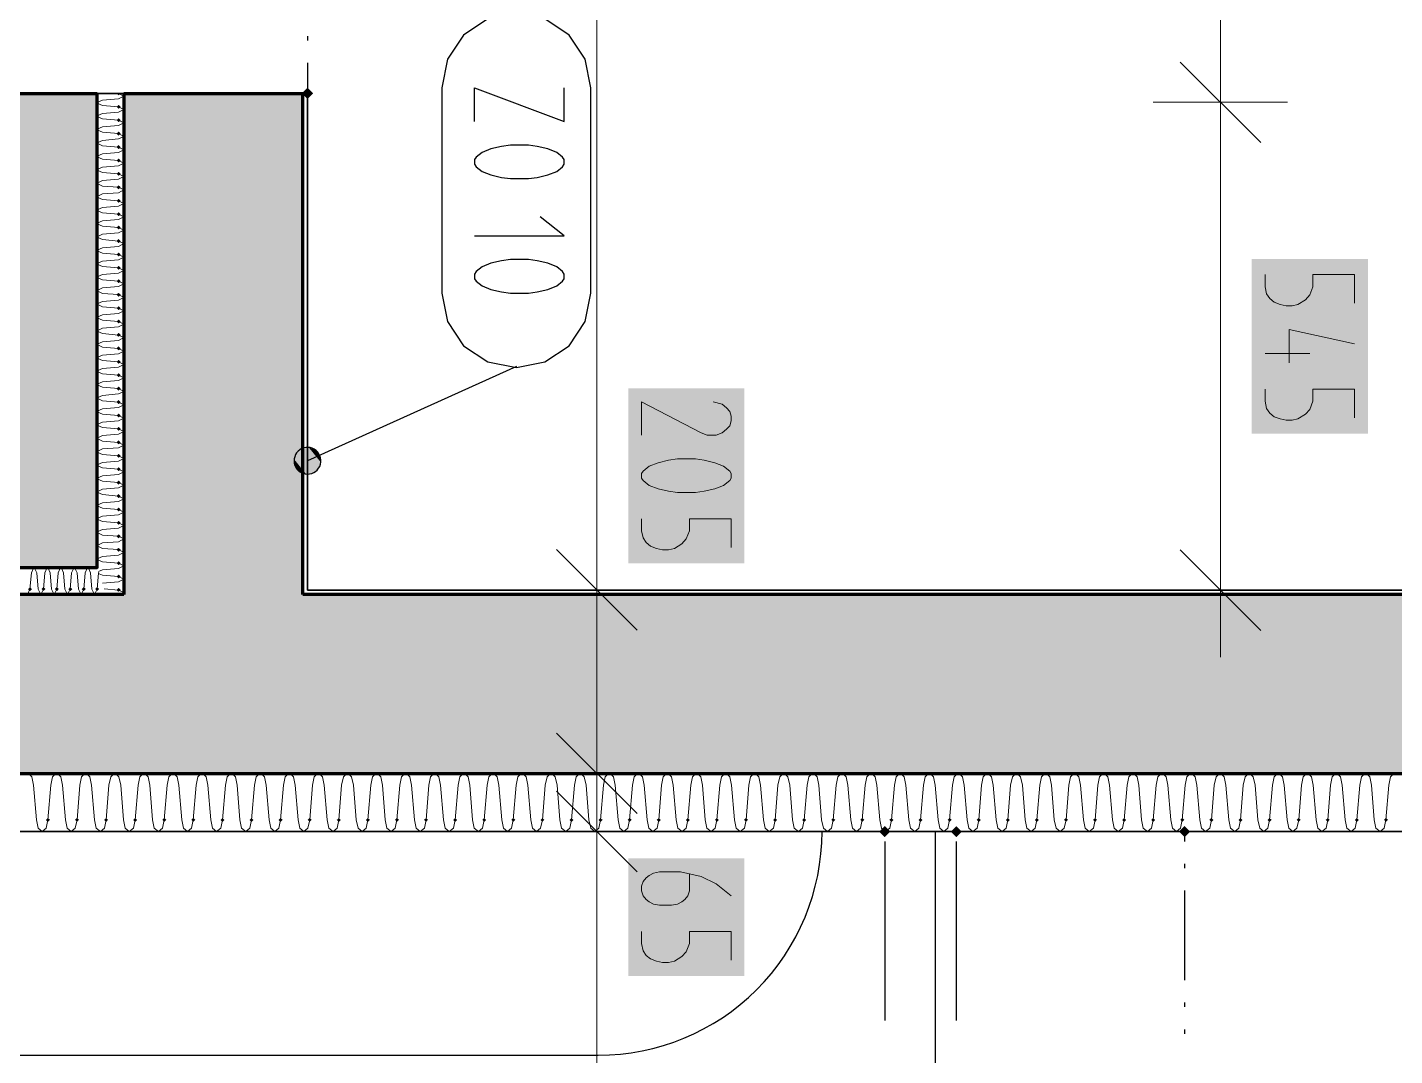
# Model space of a CAD drawing. Header units: millimetres. Extents: x 0 to 594, y 0 to 420.
# Drawn here: x 439.64 to 451.67, y 248.51 to 257.56 of the extents above; entities that cross this region are included whole.
import ezdxf

# ---------------------------------------------------------------- set-up
doc = ezdxf.new("R2010")
doc.units = ezdxf.units.MM
doc.header["$LTSCALE"] = 8
for name, color, linetype in [('PDF_Dokresleni nad rovinou rezu', 7, 'Continuous'), ('PDF_Dvere', 7, 'Continuous'), ('PDF_Koty delkove', 7, 'Continuous'), ('PDF_Obecne 0.25', 7, 'Continuous'), ('PDF_Omitka', 7, 'Continuous'), ('PDF_Popis Zamecnicke vyrobky', 7, 'Continuous'), ('PDF_Rampy', 7, 'Continuous'), ('PDF_Steny obvodove nosne', 7, 'Continuous'), ('PDF_Steny sendvic', 7, 'Continuous'), ('PDF_Steny vnitrni', 7, 'Continuous')]:
    doc.layers.add(name, color=color, linetype=linetype)

msp = doc.modelspace()

# ---------------------------------------------------------------- hatches: boundary and pattern name
at = {"layer": 'PDF_Steny vnitrni', "true_color": 0xc0c0c0, "transparency": 33554559}
msp.add_hatch(color=9, dxfattribs=at).paths.add_polyline_path([(417.658, 250.992), (442.067, 250.992), (442.067, 252.567), (440.335, 252.567), (421.555, 252.567), (417.658, 252.567)])

# ---------------------------------------------------------------- linework, layer by layer
at = {"layer": 'PDF_Dokresleni nad rovinou rezu', "lineweight": 25}
for points in [[(449.823, 250.433), (449.823, 250.394)], [(449.823, 250.197), (449.823, 250.158)], [(449.823, 249.961), (449.823, 249.173)], [(449.823, 248.977), (449.823, 248.937)], [(449.823, 248.74), (449.823, 248.701)]]:
    msp.add_lwpolyline(points, dxfattribs=at)
at = {"layer": 'PDF_Dokresleni nad rovinou rezu', "lineweight": 25, "transparency": 33554559}
msp.add_solid([(449.823, 250.529), (449.872, 250.48), (449.774, 250.48), (449.823, 250.431)], dxfattribs=at)
at = {"layer": 'PDF_Dvere', "lineweight": 25}
for points in [[(447.185, 250.394), (447.185, 248.819)], [(447.815, 250.394), (447.815, 248.819)]]:
    msp.add_lwpolyline(points, dxfattribs=at)
at = {"layer": 'PDF_Dvere', "lineweight": 25, "transparency": 33554559}
for points in [[(447.185, 250.529), (447.234, 250.48), (447.136, 250.48), (447.185, 250.431)], [(447.815, 250.529), (447.864, 250.48), (447.766, 250.48), (447.815, 250.431)]]:
    msp.add_solid(points, dxfattribs=at)
at = {"layer": 'PDF_Koty delkove', "lineweight": 18}
for points in [[(444.652, 151.701), (444.652, 152.291), (444.652, 153.433), (444.652, 155.441), (444.652, 174.221), (444.652, 190.126), (444.652, 190.913), (444.652, 200.953), (444.652, 202.921), (444.652, 206.937), (444.652, 208.118), (444.652, 208.63), (444.652, 250.48), (444.652, 250.992), (444.652, 252.606), (444.652, 275.756), (444.652, 276.386), (444.652, 282.456), (444.652, 299.653), (444.652, 301.622), (444.652, 302.213)], [(450.138, 299.653), (450.138, 298.197), (450.138, 288.118), (450.138, 275.756), (450.138, 263.433), (450.138, 256.898), (450.138, 252.604)], [(449.784, 257.252), (450.493, 256.543)], [(449.548, 256.898), (450.138, 256.898), (450.729, 256.898)], [(451.319, 255.129), (451.319, 255.381), (450.952, 255.381), (450.952, 255.275), (450.926, 255.202), (450.886, 255.16), (450.821, 255.118), (450.769, 255.108), (450.716, 255.108), (450.663, 255.118), (450.611, 255.139), (450.572, 255.171), (450.545, 255.212), (450.532, 255.275), (450.532, 255.381)], [(450.742, 254.604), (450.742, 254.898), (451.319, 254.771)], [(450.532, 254.688), (450.926, 254.688)], [(451.319, 254.121), (451.319, 254.373), (450.952, 254.373), (450.952, 254.267), (450.926, 254.194), (450.886, 254.152), (450.821, 254.111), (450.769, 254.1), (450.716, 254.1), (450.663, 254.111), (450.611, 254.131), (450.572, 254.163), (450.545, 254.204), (450.532, 254.267), (450.532, 254.373)], [(445.046, 253.968), (445.046, 254.262), (445.571, 253.989), (445.624, 253.968), (445.702, 253.968), (445.754, 253.989), (445.794, 254.021), (445.821, 254.052), (445.833, 254.094)], [(445.833, 254.094), (445.833, 254.136), (445.821, 254.178), (445.794, 254.21), (445.754, 254.241), (445.677, 254.262)], [(445.833, 252.981), (445.833, 253.233), (445.466, 253.233), (445.466, 253.128), (445.439, 253.055), (445.4, 253.013), (445.335, 252.971), (445.283, 252.96), (445.23, 252.96), (445.177, 252.971), (445.125, 252.992), (445.086, 253.023), (445.059, 253.065), (445.046, 253.128), (445.046, 253.233)], [(444.298, 252.961), (445.006, 252.252)], [(449.784, 252.959), (450.493, 252.25)], [(444.062, 252.606), (444.652, 252.606), (445.243, 252.606)], [(449.548, 252.604), (450.138, 252.604), (450.729, 252.604)], [(450.138, 252.604), (450.138, 252.014)], [(444.298, 251.346), (445.006, 250.638)], [(444.062, 250.992), (444.652, 250.992), (445.243, 250.992)], [(444.298, 250.835), (445.006, 250.126)], [(444.062, 250.48), (444.652, 250.48), (445.243, 250.48)], [(445.204, 249.832), (445.151, 249.842), (445.112, 249.863), (445.086, 249.884), (445.059, 249.916), (445.046, 249.958), (445.046, 249.999), (445.059, 250.042), (445.086, 250.073), (445.112, 250.094), (445.151, 250.115), (445.204, 250.126), (445.388, 250.126), (445.571, 250.084), (445.702, 250.021), (445.833, 249.916)], [(445.466, 250.105), (445.466, 249.958), (445.453, 249.916), (445.427, 249.884), (445.4, 249.863), (445.362, 249.842), (445.309, 249.832), (445.204, 249.832)], [(445.833, 249.349), (445.833, 249.601), (445.466, 249.601), (445.466, 249.495), (445.439, 249.422), (445.4, 249.38), (445.335, 249.339), (445.283, 249.328), (445.23, 249.328), (445.177, 249.339), (445.125, 249.359), (445.086, 249.391), (445.059, 249.432), (445.046, 249.495), (445.046, 249.601)]]:
    msp.add_lwpolyline(points, dxfattribs=at)
msp.add_lwpolyline([(445.362, 253.464), (445.519, 253.464), (445.597, 253.475), (445.689, 253.496), (445.768, 253.527), (445.821, 253.569), (445.833, 253.59), (445.833, 253.632), (445.821, 253.653), (445.768, 253.695), (445.689, 253.726), (445.597, 253.748), (445.519, 253.759), (445.362, 253.759), (445.283, 253.748), (445.191, 253.726), (445.112, 253.695), (445.059, 253.653), (445.046, 253.632), (445.046, 253.59), (445.059, 253.569), (445.112, 253.527), (445.191, 253.496), (445.283, 253.475)], close=True, dxfattribs=at)
at = {"layer": 'PDF_Koty delkove', "color": 7, "lineweight": 18, "true_color": 0xffffff, "transparency": 33554559}
for points in [[(450.414, 255.52), (450.414, 253.982), (451.437, 255.52), (451.437, 253.982)], [(444.928, 254.381), (444.928, 252.842), (445.951, 254.381), (445.951, 252.842)], [(444.928, 250.244), (444.928, 249.21), (445.951, 250.244), (445.951, 249.21)]]:
    msp.add_solid(points, dxfattribs=at)
at = {"layer": 'PDF_Obecne 0.25', "lineweight": 25}
msp.add_lwpolyline([(398.051, 262.134), (398.051, 254.26), (392.776, 254.26), (397.54, 250.48, 0.414211), (399.508, 248.512), (444.665, 248.512, 0.414215), (446.634, 250.48)], format="xyb", dxfattribs=at)
at = {"layer": 'PDF_Omitka', "lineweight": 35}
for points in [[(442.067, 256.976), (442.106, 256.976)], [(442.067, 256.976), (442.067, 252.567), (442.106, 252.567)], [(442.106, 252.604), (442.106, 256.976)], [(442.106, 252.567), (453.957, 252.567), (453.957, 252.604), (442.106, 252.604)]]:
    msp.add_lwpolyline(points, dxfattribs=at)
at = {"layer": 'PDF_Popis Zamecnicke vyrobky', "lineweight": 25}
for points in [[(443.288, 255.219), (443.338, 254.968), (443.48, 254.755), (443.693, 254.613), (443.944, 254.563), (444.195, 254.613), (444.408, 254.755), (444.55, 254.968), (444.6, 255.219), (444.6, 257.025), (444.55, 257.276), (444.408, 257.489), (444.195, 257.631), (443.944, 257.681), (443.693, 257.631), (443.48, 257.489), (443.338, 257.276), (443.288, 257.025)], [(443.892, 256.226), (444.05, 256.226), (444.128, 256.237), (444.22, 256.258), (444.299, 256.289), (444.351, 256.331), (444.364, 256.352), (444.364, 256.394), (444.351, 256.415), (444.299, 256.457), (444.22, 256.489), (444.128, 256.51), (444.05, 256.521), (443.892, 256.521), (443.814, 256.51), (443.721, 256.489), (443.643, 256.457), (443.59, 256.415), (443.577, 256.394), (443.577, 256.352), (443.59, 256.331), (443.643, 256.289), (443.721, 256.258), (443.814, 256.237)], [(441.999, 253.695), (442.008, 253.678), (442.02, 253.663), (442.034, 253.65), (442.05, 253.639), (442.068, 253.632), (442.087, 253.627), (442.106, 253.625), (442.125, 253.627), (442.144, 253.631), (442.162, 253.639), (442.178, 253.649), (442.192, 253.662), (442.204, 253.677), (442.214, 253.694), (442.22, 253.712), (442.224, 253.731), (442.224, 253.75), (442.222, 253.769), (442.216, 253.788), (442.207, 253.805), (442.196, 253.821), (442.182, 253.834), (442.166, 253.845), (442.149, 253.853), (442.13, 253.859), (442.111, 253.861), (442.092, 253.861), (442.073, 253.857), (442.055, 253.85), (442.039, 253.84), (442.024, 253.828), (442.011, 253.813), (442.001, 253.797), (441.994, 253.779), (441.989, 253.76), (441.988, 253.741), (441.99, 253.722), (441.995, 253.703)]]:
    msp.add_lwpolyline(points, close=True, dxfattribs=at)
for points in [[(443.577, 256.73), (443.577, 257.025), (444.364, 256.73), (444.364, 257.025)], [(443.577, 255.723), (444.364, 255.723), (444.155, 255.89)], [(444.128, 255.502), (444.05, 255.513), (443.892, 255.513), (443.814, 255.502), (443.721, 255.481), (443.643, 255.449), (443.59, 255.408), (443.577, 255.386), (443.577, 255.345), (443.59, 255.323), (443.643, 255.282), (443.721, 255.25), (443.814, 255.229), (443.892, 255.219)], [(443.892, 255.219), (444.05, 255.219), (444.128, 255.229), (444.22, 255.25), (444.299, 255.282), (444.351, 255.323), (444.364, 255.345), (444.364, 255.386), (444.351, 255.408), (444.299, 255.449), (444.22, 255.481), (444.128, 255.502)], [(443.944, 254.573), (442.106, 253.743)], [(442.058, 253.851), (442.058, 253.851)], [(442.214, 253.792), (442.214, 253.792)], [(441.999, 253.695), (441.999, 253.695)], [(442.155, 253.636), (442.155, 253.636)]]:
    msp.add_lwpolyline(points, dxfattribs=at)
at = {"layer": 'PDF_Popis Zamecnicke vyrobky', "lineweight": 25, "transparency": 33554559}
for points in [[(442.155, 253.636), (442.058, 253.851), (442.011, 253.812)], [(442.202, 253.675), (442.118, 253.86), (442.058, 253.851)], [(442.202, 253.675), (442.058, 253.851), (442.155, 253.636)], [(442.223, 253.731), (442.175, 253.839), (442.118, 253.86)], [(442.223, 253.731), (442.118, 253.86), (442.202, 253.675)], [(442.175, 253.839), (442.223, 253.731), (442.214, 253.792)], [(442.094, 253.626), (442.011, 253.812), (441.99, 253.755)], [(442.094, 253.626), (441.99, 253.755), (442.038, 253.648)], [(442.038, 253.648), (441.99, 253.755), (441.999, 253.695)], [(442.155, 253.636), (442.011, 253.812), (442.094, 253.626)]]:
    msp.add_solid(points, dxfattribs=at)
at = {"layer": 'PDF_Rampy', "lineweight": 25}
msp.add_lwpolyline([(447.629, 250.48), (447.629, 208.63)], dxfattribs=at)
at = {"layer": 'PDF_Steny obvodove nosne', "lineweight": 70}
for points in [[(421.595, 254.22), (421.595, 252.803), (438.839, 252.803), (440.256, 252.803), (440.256, 256.976)], [(438.839, 256.976), (440.256, 256.976)], [(440.492, 256.976), (440.492, 252.567)], [(440.492, 256.976), (442.067, 256.976)], [(442.067, 252.567), (442.067, 256.976)]]:
    msp.add_lwpolyline(points, dxfattribs=at)
at = {"layer": 'PDF_Steny obvodove nosne', "color": 9, "lineweight": 9, "true_color": 0xc0c0c0, "transparency": 33554559}
for points in [[(440.256, 252.803), (440.256, 256.976), (438.839, 252.803), (438.839, 256.976)], [(442.067, 252.567), (442.067, 256.976), (440.492, 252.567), (440.492, 256.976)]]:
    msp.add_solid(points, dxfattribs=at)
at = {"layer": 'PDF_Steny sendvic', "lineweight": 25}
for points in [[(442.106, 257.48), (442.106, 257.441)], [(442.106, 257.244), (442.106, 256.976)]]:
    msp.add_lwpolyline(points, dxfattribs=at)
at = {"layer": 'PDF_Steny sendvic', "lineweight": 35}
msp.add_lwpolyline([(440.335, 252.567), (440.492, 252.567), (440.492, 256.976), (440.256, 256.976), (440.256, 252.803), (438.839, 252.803), (421.595, 252.803), (421.555, 252.803), (421.555, 252.606), (421.555, 252.567)], close=True, dxfattribs=at)
at = {"layer": 'PDF_Steny sendvic', "lineweight": 9}
for points in [[(440.492, 256.953), (440.445, 256.976)], [(440.445, 256.929), (440.492, 256.953)], [(440.303, 256.917), (440.256, 256.896)], [(440.256, 256.891), (440.303, 256.87)], [(440.445, 256.929), (440.303, 256.917)], [(440.303, 256.87), (440.445, 256.858)], [(440.303, 256.87), (440.303, 256.87)], [(440.492, 256.835), (440.445, 256.858)], [(440.445, 256.811), (440.492, 256.835)], [(440.303, 256.799), (440.256, 256.778)], [(440.256, 256.773), (440.303, 256.752)], [(440.445, 256.811), (440.303, 256.799)], [(440.303, 256.752), (440.445, 256.74)], [(440.303, 256.752), (440.303, 256.752)], [(440.492, 256.717), (440.445, 256.74)], [(440.445, 256.693), (440.492, 256.717)], [(440.303, 256.681), (440.256, 256.66)], [(440.256, 256.655), (440.303, 256.634)], [(440.445, 256.693), (440.303, 256.681)], [(440.303, 256.634), (440.445, 256.622)], [(440.303, 256.634), (440.303, 256.634)], [(440.492, 256.598), (440.445, 256.622)], [(440.445, 256.575), (440.492, 256.598)], [(440.303, 256.563), (440.256, 256.542)], [(440.256, 256.537), (440.303, 256.516)], [(440.445, 256.575), (440.303, 256.563)], [(440.303, 256.516), (440.445, 256.504)], [(440.303, 256.516), (440.303, 256.516)], [(440.492, 256.48), (440.445, 256.504)], [(440.445, 256.457), (440.492, 256.48)], [(440.303, 256.445), (440.256, 256.424)], [(440.256, 256.419), (440.303, 256.397)], [(440.445, 256.457), (440.303, 256.445)], [(440.303, 256.397), (440.445, 256.386)], [(440.303, 256.397), (440.303, 256.397)], [(440.492, 256.362), (440.445, 256.386)], [(440.445, 256.339), (440.492, 256.362)], [(440.303, 256.327), (440.256, 256.306)], [(440.256, 256.301), (440.303, 256.279)], [(440.445, 256.339), (440.303, 256.327)], [(440.303, 256.279), (440.445, 256.268)], [(440.303, 256.279), (440.303, 256.279)], [(440.492, 256.244), (440.445, 256.268)], [(440.445, 256.22), (440.492, 256.244)], [(440.303, 256.209), (440.256, 256.187)], [(440.256, 256.183), (440.303, 256.161)], [(440.445, 256.22), (440.303, 256.209)], [(440.303, 256.161), (440.445, 256.15)], [(440.303, 256.161), (440.303, 256.161)], [(440.492, 256.126), (440.445, 256.15)], [(440.445, 256.102), (440.492, 256.126)], [(440.303, 256.091), (440.256, 256.069)], [(440.256, 256.064), (440.303, 256.043), (440.445, 256.031)], [(440.445, 256.102), (440.303, 256.091)], [(440.303, 256.043), (440.303, 256.043)], [(440.492, 256.008), (440.445, 256.031)], [(440.445, 255.984), (440.492, 256.008)], [(440.303, 255.973), (440.256, 255.951)], [(440.256, 255.946), (440.303, 255.925)], [(440.445, 255.984), (440.303, 255.973)], [(440.303, 255.925), (440.445, 255.913)], [(440.303, 255.925), (440.303, 255.925)], [(440.492, 255.89), (440.445, 255.913)], [(440.445, 255.866), (440.492, 255.89)], [(440.303, 255.854), (440.256, 255.833)], [(440.256, 255.828), (440.303, 255.807)], [(440.445, 255.866), (440.303, 255.854)], [(440.303, 255.807), (440.445, 255.795)], [(440.303, 255.807), (440.303, 255.807)], [(440.445, 255.748), (440.303, 255.736)], [(440.492, 255.772), (440.445, 255.795)], [(440.445, 255.748), (440.492, 255.772)], [(440.303, 255.736), (440.256, 255.715)], [(440.256, 255.71), (440.303, 255.689)], [(440.303, 255.689), (440.445, 255.677)], [(440.303, 255.689), (440.303, 255.689)], [(440.445, 255.63), (440.303, 255.618)], [(440.492, 255.654), (440.445, 255.677)], [(440.445, 255.63), (440.492, 255.654)], [(440.303, 255.618), (440.256, 255.597)], [(440.256, 255.592), (440.303, 255.571)], [(440.303, 255.571), (440.445, 255.559), (440.492, 255.535)], [(440.303, 255.571), (440.303, 255.571)], [(440.445, 255.512), (440.303, 255.5)], [(440.445, 255.512), (440.492, 255.535)], [(440.492, 255.535), (440.492, 255.535)], [(440.303, 255.5), (440.256, 255.479)], [(440.256, 255.474), (440.303, 255.453)], [(440.303, 255.453), (440.445, 255.441), (440.492, 255.417)], [(440.303, 255.453), (440.303, 255.453)], [(440.303, 255.453), (440.303, 255.453)], [(440.445, 255.394), (440.303, 255.382)], [(440.445, 255.394), (440.492, 255.417)], [(440.303, 255.382), (440.256, 255.361)], [(440.256, 255.356), (440.303, 255.335)], [(440.303, 255.335), (440.445, 255.323), (440.492, 255.299)], [(440.303, 255.335), (440.303, 255.335)], [(440.445, 255.276), (440.303, 255.264)], [(440.445, 255.276), (440.492, 255.299)], [(440.303, 255.264), (440.256, 255.243)], [(440.256, 255.238), (440.303, 255.216)], [(440.303, 255.216), (440.445, 255.205), (440.492, 255.181)], [(440.303, 255.216), (440.303, 255.216)], [(440.445, 255.157), (440.303, 255.146)], [(440.445, 255.157), (440.492, 255.181)], [(440.303, 255.146), (440.256, 255.124)], [(440.256, 255.12), (440.303, 255.098)], [(440.303, 255.028), (440.256, 255.006)], [(440.303, 255.098), (440.445, 255.087), (440.492, 255.063)], [(440.303, 255.098), (440.303, 255.098)], [(440.445, 255.039), (440.303, 255.028)], [(440.445, 255.039), (440.492, 255.063)], [(440.256, 255.001), (440.303, 254.98)], [(440.303, 254.91), (440.256, 254.888)], [(440.303, 254.98), (440.445, 254.968), (440.492, 254.945)], [(440.303, 254.98), (440.303, 254.98)], [(440.445, 254.921), (440.303, 254.91)], [(440.445, 254.921), (440.492, 254.945)], [(440.256, 254.883), (440.303, 254.862), (440.445, 254.85), (440.492, 254.827)], [(440.303, 254.791), (440.256, 254.77)], [(440.303, 254.862), (440.303, 254.862)], [(440.445, 254.803), (440.303, 254.791)], [(440.445, 254.803), (440.492, 254.827)], [(440.256, 254.765), (440.303, 254.744)], [(440.303, 254.673), (440.256, 254.652)], [(440.303, 254.744), (440.445, 254.732)], [(440.303, 254.744), (440.303, 254.744)], [(440.445, 254.685), (440.303, 254.673)], [(440.492, 254.709), (440.445, 254.732)], [(440.445, 254.685), (440.492, 254.709)], [(440.256, 254.647), (440.303, 254.626)], [(440.303, 254.555), (440.256, 254.534)], [(440.303, 254.626), (440.445, 254.614)], [(440.303, 254.626), (440.303, 254.626)], [(440.445, 254.567), (440.303, 254.555)], [(440.492, 254.591), (440.445, 254.614)], [(440.445, 254.567), (440.492, 254.591)], [(440.256, 254.529), (440.303, 254.508)], [(440.303, 254.437), (440.256, 254.416)], [(440.303, 254.508), (440.445, 254.496)], [(440.303, 254.508), (440.303, 254.508)], [(440.445, 254.449), (440.303, 254.437)], [(440.492, 254.472), (440.445, 254.496)], [(440.445, 254.449), (440.492, 254.472)], [(440.256, 254.411), (440.303, 254.39)], [(440.303, 254.319), (440.256, 254.298)], [(440.303, 254.39), (440.445, 254.378), (440.492, 254.354)], [(440.303, 254.39), (440.303, 254.39)], [(440.445, 254.331), (440.303, 254.319)], [(440.445, 254.331), (440.492, 254.354)], [(440.256, 254.293), (440.303, 254.272)], [(440.303, 254.201), (440.256, 254.18)], [(440.303, 254.272), (440.445, 254.26), (440.492, 254.236)], [(440.303, 254.272), (440.303, 254.272)], [(440.445, 254.213), (440.303, 254.201)], [(440.445, 254.213), (440.492, 254.236)], [(440.256, 254.175), (440.303, 254.153)], [(440.445, 254.094), (440.303, 254.083), (440.256, 254.062)], [(440.303, 254.153), (440.445, 254.142), (440.492, 254.118)], [(440.303, 254.153), (440.303, 254.153)], [(440.445, 254.094), (440.492, 254.118)], [(440.256, 254.057), (440.303, 254.035)], [(440.445, 253.976), (440.303, 253.965), (440.256, 253.943)], [(440.303, 254.035), (440.445, 254.024), (440.492, 254)], [(440.303, 254.035), (440.303, 254.035)], [(440.445, 253.976), (440.492, 254)], [(440.256, 253.938), (440.303, 253.917), (440.445, 253.905), (440.492, 253.882)], [(440.445, 253.858), (440.303, 253.847), (440.256, 253.825)], [(440.303, 253.917), (440.303, 253.917)], [(440.445, 253.858), (440.492, 253.882)], [(440.256, 253.82), (440.303, 253.799), (440.445, 253.787), (440.492, 253.764)], [(440.445, 253.74), (440.303, 253.728), (440.256, 253.707)], [(440.303, 253.799), (440.303, 253.799)], [(440.445, 253.74), (440.492, 253.764)], [(440.256, 253.702), (440.303, 253.681), (440.445, 253.669), (440.492, 253.646)], [(440.445, 253.622), (440.303, 253.61), (440.256, 253.589)], [(440.256, 253.584), (440.303, 253.563)], [(440.303, 253.681), (440.303, 253.681)], [(440.445, 253.622), (440.492, 253.646)], [(440.445, 253.504), (440.303, 253.492), (440.256, 253.471)], [(440.256, 253.466), (440.303, 253.445)], [(440.303, 253.563), (440.445, 253.551), (440.492, 253.528)], [(440.303, 253.563), (440.303, 253.563)], [(440.445, 253.504), (440.492, 253.528)], [(440.445, 253.386), (440.303, 253.374), (440.256, 253.353)], [(440.256, 253.348), (440.303, 253.327)], [(440.303, 253.445), (440.445, 253.433)], [(440.303, 253.445), (440.303, 253.445)], [(440.492, 253.409), (440.445, 253.433)], [(440.445, 253.386), (440.492, 253.409)], [(440.445, 253.268), (440.303, 253.256), (440.256, 253.235)], [(440.256, 253.23), (440.303, 253.209)], [(440.303, 253.327), (440.445, 253.315)], [(440.303, 253.327), (440.303, 253.327)], [(440.492, 253.291), (440.445, 253.315)], [(440.445, 253.268), (440.492, 253.291)], [(440.445, 253.15), (440.303, 253.138), (440.256, 253.117)], [(440.256, 253.112), (440.303, 253.09)], [(440.303, 253.209), (440.445, 253.197)], [(440.303, 253.209), (440.303, 253.209)], [(440.492, 253.173), (440.445, 253.197)], [(440.445, 253.15), (440.492, 253.173)], [(440.445, 253.031), (440.303, 253.02), (440.256, 252.999)], [(440.256, 252.994), (440.303, 252.972)], [(440.303, 253.09), (440.445, 253.079)], [(440.303, 253.09), (440.303, 253.09)], [(440.492, 253.055), (440.445, 253.079)], [(440.445, 253.031), (440.492, 253.055)], [(440.445, 252.913), (440.303, 252.902), (440.256, 252.88)], [(440.256, 252.875), (440.303, 252.854)], [(440.303, 252.972), (440.445, 252.961), (440.492, 252.937)], [(440.303, 252.972), (440.303, 252.972)], [(440.445, 252.913), (440.492, 252.937)], [(439.677, 252.756), (439.665, 252.614)], [(439.698, 252.803), (439.677, 252.756)], [(439.677, 252.756), (439.677, 252.756)], [(439.736, 252.614), (439.725, 252.756), (439.703, 252.803)], [(439.817, 252.803), (439.795, 252.756), (439.784, 252.614)], [(439.795, 252.756), (439.795, 252.756)], [(439.843, 252.756), (439.822, 252.803)], [(439.854, 252.614), (439.843, 252.756)], [(439.935, 252.803), (439.913, 252.756), (439.902, 252.614)], [(439.913, 252.756), (439.913, 252.756)], [(439.961, 252.756), (439.94, 252.803)], [(439.973, 252.614), (439.961, 252.756)], [(440.031, 252.756), (440.02, 252.614)], [(440.031, 252.756), (440.031, 252.756)], [(440.053, 252.803), (440.031, 252.756)], [(440.091, 252.614), (440.079, 252.756), (440.058, 252.803)], [(440.15, 252.756), (440.138, 252.614)], [(440.171, 252.803), (440.15, 252.756)], [(440.15, 252.756), (440.15, 252.756)], [(440.197, 252.756), (440.176, 252.803)], [(440.209, 252.614), (440.197, 252.756)], [(440.27, 252.761), (440.268, 252.756), (440.256, 252.614)], [(440.445, 252.795), (440.303, 252.784), (440.268, 252.768)], [(440.268, 252.756), (440.268, 252.756)], [(440.274, 252.749), (440.303, 252.736)], [(440.303, 252.854), (440.445, 252.842), (440.492, 252.819)], [(440.303, 252.854), (440.303, 252.854)], [(440.445, 252.795), (440.492, 252.819)], [(440.445, 252.677), (440.303, 252.665), (440.302, 252.665)], [(440.303, 252.736), (440.445, 252.724), (440.492, 252.701)], [(440.303, 252.736), (440.303, 252.736)], [(440.445, 252.677), (440.492, 252.701)], [(439.642, 252.567), (439.665, 252.614)], [(439.736, 252.614), (439.76, 252.567)], [(439.76, 252.567), (439.784, 252.614)], [(439.854, 252.614), (439.878, 252.567)], [(439.878, 252.567), (439.902, 252.614)], [(439.973, 252.614), (439.996, 252.567)], [(439.996, 252.567), (440.02, 252.614)], [(440.091, 252.614), (440.114, 252.567)], [(440.114, 252.567), (440.138, 252.614)], [(440.209, 252.614), (440.232, 252.567)], [(440.232, 252.567), (440.256, 252.614)], [(440.318, 252.617), (440.445, 252.606)], [(440.492, 252.583), (440.445, 252.606)], [(440.461, 252.567), (440.492, 252.583)], [(440.492, 252.583), (440.492, 252.583)], [(439.695, 250.89), (439.68, 250.962), (439.649, 250.992)], [(439.894, 250.992), (439.863, 250.962), (439.848, 250.89)], [(439.951, 250.89), (439.936, 250.962), (439.905, 250.992)], [(440.15, 250.992), (440.119, 250.962), (440.104, 250.89)], [(440.207, 250.89), (440.192, 250.962), (440.161, 250.992)], [(440.406, 250.992), (440.375, 250.962), (440.36, 250.89)], [(440.463, 250.89), (440.448, 250.962), (440.417, 250.992)], [(440.662, 250.992), (440.631, 250.962), (440.616, 250.89)], [(440.719, 250.89), (440.704, 250.962), (440.673, 250.992)], [(440.918, 250.992), (440.887, 250.962), (440.872, 250.89)], [(440.975, 250.89), (440.96, 250.962), (440.929, 250.992)], [(441.174, 250.992), (441.143, 250.962), (441.128, 250.89)], [(441.231, 250.89), (441.216, 250.962), (441.185, 250.992)], [(441.43, 250.992), (441.399, 250.962), (441.384, 250.89)], [(441.487, 250.89), (441.472, 250.962), (441.441, 250.992)], [(441.686, 250.992), (441.655, 250.962), (441.64, 250.89)], [(441.742, 250.89), (441.727, 250.962), (441.696, 250.992)], [(441.942, 250.992), (441.911, 250.962), (441.896, 250.89)], [(441.998, 250.89), (441.983, 250.962), (441.952, 250.992)], [(442.197, 250.992), (442.166, 250.962), (442.151, 250.89)], [(442.254, 250.89), (442.239, 250.962), (442.208, 250.992)], [(442.453, 250.992), (442.422, 250.962), (442.407, 250.89)], [(442.51, 250.89), (442.495, 250.962), (442.464, 250.992)], [(442.709, 250.992), (442.678, 250.962), (442.663, 250.89)], [(442.766, 250.89), (442.751, 250.962), (442.72, 250.992)], [(442.965, 250.992), (442.934, 250.962), (442.919, 250.89)], [(443.022, 250.89), (443.007, 250.962), (442.976, 250.992)], [(443.221, 250.992), (443.19, 250.962), (443.175, 250.89)], [(443.278, 250.89), (443.263, 250.962), (443.232, 250.992)], [(443.477, 250.992), (443.446, 250.962), (443.431, 250.89)], [(443.534, 250.89), (443.519, 250.962), (443.488, 250.992)], [(443.733, 250.992), (443.702, 250.962), (443.687, 250.89)], [(443.79, 250.89), (443.775, 250.962), (443.744, 250.992)], [(443.989, 250.992), (443.958, 250.962), (443.943, 250.89)], [(444.046, 250.89), (444.031, 250.962), (444, 250.992)], [(444.245, 250.992), (444.214, 250.962), (444.199, 250.89)], [(444.302, 250.89), (444.286, 250.962), (444.255, 250.992)], [(444.501, 250.992), (444.47, 250.962), (444.455, 250.89)], [(444.557, 250.89), (444.542, 250.962), (444.511, 250.992)], [(444.757, 250.992), (444.726, 250.962), (444.71, 250.89)], [(444.813, 250.89), (444.798, 250.962), (444.767, 250.992)], [(445.012, 250.992), (444.981, 250.962), (444.966, 250.89)], [(445.069, 250.89), (445.054, 250.962), (445.023, 250.992)], [(445.268, 250.992), (445.237, 250.962), (445.222, 250.89)], [(445.325, 250.89), (445.31, 250.962), (445.279, 250.992)], [(445.524, 250.992), (445.493, 250.962), (445.478, 250.89)], [(445.581, 250.89), (445.566, 250.962), (445.535, 250.992)], [(445.78, 250.992), (445.749, 250.962), (445.734, 250.89)], [(445.837, 250.89), (445.822, 250.962), (445.791, 250.992)], [(446.036, 250.992), (446.005, 250.962), (445.99, 250.89)], [(446.093, 250.89), (446.078, 250.962), (446.047, 250.992)], [(446.292, 250.992), (446.261, 250.962), (446.246, 250.89)], [(446.349, 250.89), (446.334, 250.962), (446.303, 250.992)], [(446.548, 250.992), (446.517, 250.962), (446.502, 250.89)], [(446.605, 250.89), (446.59, 250.962), (446.559, 250.992)], [(446.804, 250.992), (446.773, 250.962), (446.758, 250.89)], [(446.861, 250.89), (446.846, 250.962), (446.815, 250.992)], [(447.06, 250.992), (447.029, 250.962), (447.014, 250.89)], [(447.116, 250.89), (447.101, 250.962), (447.07, 250.992)], [(447.316, 250.992), (447.285, 250.962), (447.27, 250.89)], [(447.372, 250.89), (447.357, 250.962), (447.326, 250.992)], [(447.571, 250.992), (447.54, 250.962), (447.525, 250.89)], [(447.628, 250.89), (447.613, 250.962), (447.582, 250.992)], [(447.827, 250.992), (447.796, 250.962), (447.781, 250.89)], [(447.884, 250.89), (447.869, 250.962), (447.838, 250.992)], [(448.083, 250.992), (448.052, 250.962), (448.037, 250.89)], [(448.14, 250.89), (448.125, 250.962), (448.094, 250.992)], [(448.339, 250.992), (448.308, 250.962), (448.293, 250.89)], [(448.396, 250.89), (448.381, 250.962), (448.35, 250.992)], [(448.595, 250.992), (448.564, 250.962), (448.549, 250.89)], [(448.652, 250.89), (448.637, 250.962), (448.606, 250.992)], [(448.851, 250.992), (448.82, 250.962), (448.805, 250.89)], [(448.908, 250.89), (448.893, 250.962), (448.862, 250.992)], [(449.107, 250.992), (449.076, 250.962), (449.061, 250.89)], [(449.164, 250.89), (449.149, 250.962), (449.118, 250.992)], [(449.363, 250.992), (449.332, 250.962), (449.317, 250.89)], [(449.42, 250.89), (449.405, 250.962), (449.374, 250.992)], [(449.619, 250.992), (449.588, 250.962), (449.573, 250.89)], [(449.701, 250.583), (449.676, 250.89), (449.66, 250.962), (449.629, 250.992)], [(449.875, 250.992), (449.844, 250.962), (449.829, 250.89)], [(449.957, 250.583), (449.931, 250.89), (449.916, 250.962), (449.885, 250.992)], [(450.131, 250.992), (450.1, 250.962), (450.084, 250.89)], [(450.187, 250.89), (450.172, 250.962), (450.141, 250.992)], [(450.386, 250.992), (450.355, 250.962), (450.34, 250.89)], [(450.443, 250.89), (450.428, 250.962), (450.397, 250.992)], [(450.642, 250.992), (450.611, 250.962), (450.596, 250.89)], [(450.699, 250.89), (450.684, 250.962), (450.653, 250.992)], [(450.898, 250.992), (450.867, 250.962), (450.852, 250.89)], [(450.955, 250.89), (450.94, 250.962), (450.909, 250.992)], [(451.154, 250.992), (451.123, 250.962), (451.108, 250.89)], [(451.211, 250.89), (451.196, 250.962), (451.165, 250.992)], [(451.41, 250.992), (451.379, 250.962), (451.364, 250.89)], [(451.467, 250.89), (451.452, 250.962), (451.421, 250.992)], [(451.666, 250.992), (451.635, 250.962), (451.62, 250.89)], [(439.721, 250.583), (439.695, 250.89)], [(439.848, 250.89), (439.823, 250.583)], [(439.848, 250.89), (439.848, 250.89)], [(439.977, 250.583), (439.951, 250.89)], [(440.104, 250.89), (440.079, 250.583)], [(440.104, 250.89), (440.104, 250.89)], [(440.207, 250.89), (440.232, 250.583), (440.247, 250.51), (440.284, 250.48)], [(440.36, 250.89), (440.335, 250.583)], [(440.36, 250.89), (440.36, 250.89)], [(440.463, 250.89), (440.488, 250.583), (440.503, 250.51), (440.539, 250.48)], [(440.616, 250.89), (440.591, 250.583)], [(440.616, 250.89), (440.616, 250.89)], [(440.719, 250.89), (440.744, 250.583), (440.759, 250.51), (440.795, 250.48)], [(440.872, 250.89), (440.847, 250.583)], [(440.872, 250.89), (440.872, 250.89)], [(441, 250.583), (440.975, 250.89)], [(441.128, 250.89), (441.102, 250.583)], [(441.128, 250.89), (441.128, 250.89)], [(441.231, 250.89), (441.256, 250.583), (441.271, 250.51), (441.307, 250.48)], [(441.384, 250.89), (441.358, 250.583)], [(441.384, 250.89), (441.384, 250.89)], [(441.487, 250.89), (441.512, 250.583), (441.527, 250.51), (441.563, 250.48)], [(441.64, 250.89), (441.614, 250.583)], [(441.64, 250.89), (441.64, 250.89)], [(441.768, 250.583), (441.742, 250.89)], [(441.896, 250.89), (441.87, 250.583)], [(441.896, 250.89), (441.896, 250.89)], [(442.024, 250.583), (441.998, 250.89)], [(442.151, 250.89), (442.126, 250.583)], [(442.151, 250.89), (442.151, 250.89)], [(442.28, 250.583), (442.254, 250.89)], [(442.407, 250.89), (442.382, 250.583)], [(442.407, 250.89), (442.407, 250.89)], [(442.51, 250.89), (442.536, 250.583), (442.551, 250.51), (442.587, 250.48)], [(442.663, 250.89), (442.638, 250.583)], [(442.663, 250.89), (442.663, 250.89)], [(442.766, 250.89), (442.791, 250.583), (442.806, 250.51), (442.843, 250.48)], [(442.919, 250.89), (442.894, 250.583)], [(442.919, 250.89), (442.919, 250.89)], [(443.047, 250.583), (443.022, 250.89)], [(443.175, 250.89), (443.15, 250.583)], [(443.175, 250.89), (443.175, 250.89)], [(443.303, 250.583), (443.278, 250.89)], [(443.431, 250.89), (443.406, 250.583)], [(443.431, 250.89), (443.431, 250.89)], [(443.559, 250.583), (443.534, 250.89)], [(443.687, 250.89), (443.662, 250.583)], [(443.687, 250.89), (443.687, 250.89)], [(443.815, 250.583), (443.79, 250.89)], [(443.943, 250.89), (443.917, 250.583)], [(443.943, 250.89), (443.943, 250.89)], [(444.071, 250.583), (444.046, 250.89)], [(444.199, 250.89), (444.173, 250.583)], [(444.199, 250.89), (444.199, 250.89)], [(444.327, 250.583), (444.302, 250.89)], [(444.455, 250.89), (444.429, 250.583)], [(444.455, 250.89), (444.455, 250.89)], [(444.583, 250.583), (444.557, 250.89)], [(444.71, 250.89), (444.685, 250.583)], [(444.71, 250.89), (444.71, 250.89)], [(444.839, 250.583), (444.813, 250.89)], [(444.966, 250.89), (444.941, 250.583)], [(444.966, 250.89), (444.966, 250.89)], [(445.095, 250.583), (445.069, 250.89)], [(445.222, 250.89), (445.197, 250.583)], [(445.222, 250.89), (445.222, 250.89)], [(445.351, 250.583), (445.325, 250.89)], [(445.478, 250.89), (445.453, 250.583)], [(445.478, 250.89), (445.478, 250.89)], [(445.606, 250.583), (445.581, 250.89)], [(445.734, 250.89), (445.709, 250.583)], [(445.734, 250.89), (445.734, 250.89)], [(445.862, 250.583), (445.837, 250.89)], [(445.99, 250.89), (445.965, 250.583)], [(445.99, 250.89), (445.99, 250.89)], [(446.118, 250.583), (446.093, 250.89)], [(446.246, 250.89), (446.221, 250.583)], [(446.246, 250.89), (446.246, 250.89)], [(446.374, 250.583), (446.349, 250.89)], [(446.502, 250.89), (446.476, 250.583)], [(446.502, 250.89), (446.502, 250.89)], [(446.63, 250.583), (446.605, 250.89)], [(446.758, 250.89), (446.732, 250.583)], [(446.758, 250.89), (446.758, 250.89)], [(446.886, 250.583), (446.861, 250.89)], [(447.014, 250.89), (446.988, 250.583)], [(447.014, 250.89), (447.014, 250.89)], [(447.142, 250.583), (447.116, 250.89)], [(447.27, 250.89), (447.244, 250.583)], [(447.27, 250.89), (447.27, 250.89)], [(447.398, 250.583), (447.372, 250.89)], [(447.525, 250.89), (447.5, 250.583)], [(447.525, 250.89), (447.525, 250.89)], [(447.654, 250.583), (447.628, 250.89)], [(447.781, 250.89), (447.756, 250.583)], [(447.781, 250.89), (447.781, 250.89)], [(447.91, 250.583), (447.884, 250.89)], [(448.037, 250.89), (448.012, 250.583)], [(448.037, 250.89), (448.037, 250.89)], [(448.037, 250.89), (448.037, 250.89)], [(448.165, 250.583), (448.14, 250.89)], [(448.293, 250.89), (448.268, 250.583)], [(448.293, 250.89), (448.293, 250.89)], [(448.421, 250.583), (448.396, 250.89)], [(448.549, 250.89), (448.524, 250.583)], [(448.549, 250.89), (448.549, 250.89)], [(448.677, 250.583), (448.652, 250.89)], [(448.805, 250.89), (448.78, 250.583)], [(448.805, 250.89), (448.805, 250.89)], [(448.933, 250.583), (448.908, 250.89)], [(449.061, 250.89), (449.036, 250.583)], [(449.061, 250.89), (449.061, 250.89)], [(449.189, 250.583), (449.164, 250.89)], [(449.317, 250.89), (449.291, 250.583)], [(449.317, 250.89), (449.317, 250.89)], [(449.445, 250.583), (449.42, 250.89)], [(449.573, 250.89), (449.547, 250.583)], [(449.573, 250.89), (449.573, 250.89)], [(449.829, 250.89), (449.803, 250.583)], [(449.829, 250.89), (449.829, 250.89)], [(450.084, 250.89), (450.059, 250.583)], [(450.084, 250.89), (450.084, 250.89)], [(450.213, 250.583), (450.187, 250.89)], [(450.34, 250.89), (450.315, 250.583)], [(450.34, 250.89), (450.34, 250.89)], [(450.469, 250.583), (450.443, 250.89)], [(450.596, 250.89), (450.571, 250.583)], [(450.596, 250.89), (450.596, 250.89)], [(450.725, 250.583), (450.699, 250.89)], [(450.852, 250.89), (450.827, 250.583)], [(450.852, 250.89), (450.852, 250.89)], [(450.98, 250.583), (450.955, 250.89)], [(451.108, 250.89), (451.083, 250.583)], [(451.108, 250.89), (451.108, 250.89)], [(451.236, 250.583), (451.211, 250.89)], [(451.364, 250.89), (451.339, 250.583)], [(451.364, 250.89), (451.364, 250.89)], [(451.492, 250.583), (451.467, 250.89)], [(451.62, 250.89), (451.595, 250.583)], [(451.62, 250.89), (451.62, 250.89)], [(439.721, 250.583), (439.736, 250.51), (439.772, 250.48)], [(439.772, 250.48), (439.808, 250.51), (439.823, 250.583)], [(439.977, 250.583), (439.991, 250.51), (440.028, 250.48)], [(440.028, 250.48), (440.064, 250.51), (440.079, 250.583)], [(440.284, 250.48), (440.32, 250.51), (440.335, 250.583)], [(440.539, 250.48), (440.576, 250.51), (440.591, 250.583)], [(440.795, 250.48), (440.832, 250.51), (440.847, 250.583)], [(441, 250.583), (441.015, 250.51), (441.051, 250.48)], [(441.051, 250.48), (441.087, 250.51), (441.102, 250.583)], [(441.307, 250.48), (441.343, 250.51), (441.358, 250.583)], [(441.563, 250.48), (441.599, 250.51), (441.614, 250.583)], [(441.768, 250.583), (441.783, 250.51), (441.819, 250.48)], [(441.819, 250.48), (441.855, 250.51), (441.87, 250.583)], [(442.024, 250.583), (442.039, 250.51), (442.075, 250.48)], [(442.075, 250.48), (442.111, 250.51), (442.126, 250.583)], [(442.28, 250.583), (442.295, 250.51), (442.331, 250.48), (442.331, 250.48)], [(442.331, 250.48), (442.367, 250.51), (442.382, 250.583)], [(442.587, 250.48), (442.623, 250.51), (442.638, 250.583)], [(442.843, 250.48), (442.879, 250.51), (442.894, 250.583)], [(443.047, 250.583), (443.062, 250.51), (443.099, 250.48)], [(443.099, 250.48), (443.135, 250.51), (443.15, 250.583)], [(443.303, 250.583), (443.318, 250.51), (443.354, 250.48)], [(443.354, 250.48), (443.391, 250.51), (443.406, 250.583)], [(443.559, 250.583), (443.574, 250.51), (443.61, 250.48)], [(443.61, 250.48), (443.647, 250.51), (443.662, 250.583)], [(443.815, 250.583), (443.83, 250.51), (443.866, 250.48)], [(443.866, 250.48), (443.902, 250.51), (443.917, 250.583)], [(444.071, 250.583), (444.086, 250.51), (444.122, 250.48)], [(444.122, 250.48), (444.158, 250.51), (444.173, 250.583)], [(444.327, 250.583), (444.342, 250.51), (444.378, 250.48)], [(444.378, 250.48), (444.414, 250.51), (444.429, 250.583)], [(444.583, 250.583), (444.598, 250.51), (444.634, 250.48)], [(444.634, 250.48), (444.67, 250.51), (444.685, 250.583)], [(444.839, 250.583), (444.854, 250.51), (444.89, 250.48)], [(444.926, 250.51), (444.941, 250.583)], [(445.095, 250.583), (445.11, 250.51), (445.146, 250.48)], [(445.146, 250.48), (445.182, 250.51), (445.197, 250.583)], [(445.351, 250.583), (445.365, 250.51), (445.402, 250.48)], [(445.402, 250.48), (445.438, 250.51), (445.453, 250.583)], [(445.606, 250.583), (445.621, 250.51), (445.658, 250.48)], [(445.658, 250.48), (445.694, 250.51), (445.709, 250.583)], [(445.862, 250.583), (445.877, 250.51), (445.913, 250.48)], [(445.913, 250.48), (445.95, 250.51), (445.965, 250.583)], [(446.118, 250.583), (446.133, 250.51), (446.169, 250.48)], [(446.169, 250.48), (446.206, 250.51), (446.221, 250.583)], [(446.374, 250.583), (446.389, 250.51), (446.425, 250.48)], [(446.425, 250.48), (446.461, 250.51), (446.476, 250.583)], [(446.63, 250.583), (446.645, 250.51), (446.681, 250.48)], [(446.681, 250.48), (446.717, 250.51), (446.732, 250.583)], [(446.886, 250.583), (446.901, 250.51), (446.937, 250.48)], [(446.937, 250.48), (446.973, 250.51), (446.988, 250.583)], [(447.142, 250.583), (447.157, 250.51)], [(447.193, 250.48), (447.229, 250.51), (447.244, 250.583)], [(447.398, 250.583), (447.413, 250.51), (447.449, 250.48)], [(447.449, 250.48), (447.485, 250.51), (447.5, 250.583)], [(447.654, 250.583), (447.669, 250.51), (447.705, 250.48)], [(447.705, 250.48), (447.741, 250.51), (447.756, 250.583)], [(447.91, 250.583), (447.925, 250.51), (447.961, 250.48)], [(447.961, 250.48), (447.997, 250.51), (448.012, 250.583)], [(448.165, 250.583), (448.18, 250.51), (448.217, 250.48)], [(448.217, 250.48), (448.253, 250.51), (448.268, 250.583)], [(448.421, 250.583), (448.436, 250.51), (448.473, 250.48)], [(448.473, 250.48), (448.509, 250.51), (448.524, 250.583)], [(448.677, 250.583), (448.692, 250.51), (448.728, 250.48)], [(448.728, 250.48), (448.765, 250.51), (448.78, 250.583)], [(448.933, 250.583), (448.948, 250.51), (448.984, 250.48)], [(448.984, 250.48), (449.021, 250.51), (449.036, 250.583)], [(449.189, 250.583), (449.204, 250.51), (449.24, 250.48)], [(449.24, 250.48), (449.276, 250.51), (449.291, 250.583)], [(449.445, 250.583), (449.46, 250.51), (449.496, 250.48)], [(449.496, 250.48), (449.532, 250.51), (449.547, 250.583)], [(449.701, 250.583), (449.716, 250.51), (449.752, 250.48)], [(449.752, 250.48), (449.788, 250.51), (449.803, 250.583)], [(449.957, 250.583), (449.972, 250.51), (450.008, 250.48)], [(450.008, 250.48), (450.044, 250.51), (450.059, 250.583)], [(450.213, 250.583), (450.228, 250.51), (450.264, 250.48)], [(450.264, 250.48), (450.3, 250.51), (450.315, 250.583)], [(450.469, 250.583), (450.484, 250.51), (450.52, 250.48)], [(450.52, 250.48), (450.556, 250.51), (450.571, 250.583)], [(450.725, 250.583), (450.74, 250.51), (450.776, 250.48)], [(450.776, 250.48), (450.812, 250.51), (450.827, 250.583)], [(450.98, 250.583), (450.995, 250.51), (451.032, 250.48)], [(451.032, 250.48), (451.068, 250.51), (451.083, 250.583)], [(451.236, 250.583), (451.251, 250.51), (451.288, 250.48)], [(451.288, 250.48), (451.324, 250.51), (451.339, 250.583)], [(451.492, 250.583), (451.507, 250.51), (451.543, 250.48)], [(451.543, 250.48), (451.58, 250.51), (451.595, 250.583)], [(440.539, 250.48), (440.539, 250.48)], [(444.89, 250.48), (444.926, 250.51)], [(447.157, 250.51), (447.193, 250.48)], [(451.543, 250.48), (451.543, 250.48)]]:
    msp.add_lwpolyline(points, dxfattribs=at)
at = {"layer": 'PDF_Steny sendvic', "lineweight": 35}
msp.add_lwpolyline([(417.657, 250.48), (455.689, 250.48), (455.689, 250.992), (455.689, 255.754), (455.177, 255.754), (455.177, 252.567), (455.177, 250.992), (442.067, 250.992), (417.658, 250.992), (400.02, 250.992), (398.051, 250.992)], dxfattribs=at)
at = {"layer": 'PDF_Steny sendvic', "lineweight": 9, "transparency": 33554559}
for points in [[(440.463, 256.976), (440.445, 256.959), (440.427, 256.976)], [(440.445, 256.876), (440.463, 256.858), (440.427, 256.858), (440.445, 256.841)], [(440.445, 256.758), (440.463, 256.74), (440.427, 256.74), (440.445, 256.722)], [(440.445, 256.64), (440.463, 256.622), (440.427, 256.622), (440.445, 256.604)], [(440.445, 256.522), (440.463, 256.504), (440.427, 256.504), (440.445, 256.486)], [(440.445, 256.404), (440.463, 256.386), (440.427, 256.386), (440.445, 256.368)], [(440.445, 256.285), (440.463, 256.268), (440.427, 256.268), (440.445, 256.25)], [(440.445, 256.167), (440.463, 256.15), (440.427, 256.15), (440.445, 256.132)], [(440.445, 256.049), (440.463, 256.031), (440.427, 256.031), (440.445, 256.014)], [(440.445, 255.931), (440.463, 255.913), (440.427, 255.913), (440.445, 255.896)], [(440.445, 255.813), (440.463, 255.795), (440.427, 255.795), (440.445, 255.778)], [(440.445, 255.695), (440.463, 255.677), (440.427, 255.677), (440.445, 255.659)], [(440.445, 255.577), (440.463, 255.559), (440.427, 255.559), (440.445, 255.541)], [(440.445, 255.459), (440.463, 255.441), (440.427, 255.441), (440.445, 255.423)], [(440.445, 255.341), (440.463, 255.323), (440.427, 255.323), (440.445, 255.305)], [(440.445, 255.222), (440.463, 255.205), (440.427, 255.205), (440.445, 255.187)], [(440.445, 255.104), (440.463, 255.087), (440.427, 255.087), (440.445, 255.069)], [(440.445, 254.986), (440.463, 254.968), (440.427, 254.968), (440.445, 254.951)], [(440.445, 254.868), (440.463, 254.85), (440.427, 254.85), (440.445, 254.833)], [(440.445, 254.75), (440.463, 254.732), (440.427, 254.732), (440.445, 254.715)], [(440.445, 254.632), (440.463, 254.614), (440.427, 254.614), (440.445, 254.596)], [(440.445, 254.514), (440.463, 254.496), (440.427, 254.496), (440.445, 254.478)], [(440.445, 254.396), (440.463, 254.378), (440.427, 254.378), (440.445, 254.36)], [(440.445, 254.278), (440.463, 254.26), (440.427, 254.26), (440.445, 254.242)], [(440.445, 254.159), (440.463, 254.142), (440.427, 254.142), (440.445, 254.124)], [(440.445, 254.041), (440.463, 254.024), (440.427, 254.024), (440.445, 254.006)], [(440.445, 253.923), (440.463, 253.905), (440.427, 253.905), (440.445, 253.888)], [(440.445, 253.805), (440.463, 253.787), (440.427, 253.787), (440.445, 253.77)], [(440.445, 253.687), (440.463, 253.669), (440.427, 253.669), (440.445, 253.652)], [(440.445, 253.569), (440.463, 253.551), (440.427, 253.551), (440.445, 253.533)], [(440.445, 253.451), (440.463, 253.433), (440.427, 253.433), (440.445, 253.415)], [(440.445, 253.333), (440.463, 253.315), (440.427, 253.315), (440.445, 253.297)], [(440.445, 253.215), (440.463, 253.197), (440.427, 253.197), (440.445, 253.179)], [(440.445, 253.096), (440.463, 253.079), (440.427, 253.079), (440.445, 253.061)], [(440.445, 252.978), (440.463, 252.961), (440.427, 252.961), (440.445, 252.943)], [(440.445, 252.86), (440.463, 252.842), (440.427, 252.842), (440.445, 252.825)], [(440.445, 252.742), (440.463, 252.724), (440.427, 252.724), (440.445, 252.707)], [(439.665, 252.632), (439.683, 252.614), (439.648, 252.614), (439.665, 252.596)], [(439.784, 252.632), (439.801, 252.614), (439.766, 252.614), (439.784, 252.596)], [(439.902, 252.632), (439.919, 252.614), (439.884, 252.614), (439.902, 252.596)], [(440.02, 252.632), (440.038, 252.614), (440.002, 252.614), (440.02, 252.596)], [(440.138, 252.632), (440.156, 252.614), (440.12, 252.614), (440.138, 252.596)], [(440.256, 252.632), (440.274, 252.614), (440.238, 252.614), (440.256, 252.596)], [(440.445, 252.624), (440.463, 252.606), (440.427, 252.606), (440.445, 252.589)], [(439.823, 250.6), (439.841, 250.583), (439.805, 250.583), (439.823, 250.565)], [(440.079, 250.6), (440.097, 250.583), (440.061, 250.583), (440.079, 250.565)], [(440.335, 250.6), (440.352, 250.583), (440.317, 250.583), (440.335, 250.565)], [(440.591, 250.6), (440.608, 250.583), (440.573, 250.583), (440.591, 250.565)], [(440.847, 250.6), (440.864, 250.583), (440.829, 250.583), (440.847, 250.565)], [(441.102, 250.6), (441.12, 250.583), (441.085, 250.583), (441.102, 250.565)], [(441.358, 250.6), (441.376, 250.583), (441.341, 250.583), (441.358, 250.565)], [(441.614, 250.6), (441.632, 250.583), (441.597, 250.583), (441.614, 250.565)], [(441.87, 250.6), (441.888, 250.583), (441.852, 250.583), (441.87, 250.565)], [(442.126, 250.6), (442.144, 250.583), (442.108, 250.583), (442.126, 250.565)], [(442.382, 250.6), (442.4, 250.583), (442.364, 250.583), (442.382, 250.565)], [(442.638, 250.6), (442.656, 250.583), (442.62, 250.583), (442.638, 250.565)], [(442.894, 250.6), (442.912, 250.583), (442.876, 250.583), (442.894, 250.565)], [(443.15, 250.6), (443.167, 250.583), (443.132, 250.583), (443.15, 250.565)], [(443.406, 250.6), (443.423, 250.583), (443.388, 250.583), (443.406, 250.565)], [(443.662, 250.6), (443.679, 250.583), (443.644, 250.583), (443.662, 250.565)], [(443.917, 250.6), (443.935, 250.583), (443.9, 250.583), (443.917, 250.565)], [(444.173, 250.6), (444.191, 250.583), (444.156, 250.583), (444.173, 250.565)], [(444.429, 250.6), (444.447, 250.583), (444.412, 250.583), (444.429, 250.565)], [(444.685, 250.6), (444.703, 250.583), (444.667, 250.583), (444.685, 250.565)], [(444.941, 250.6), (444.959, 250.583), (444.923, 250.583), (444.941, 250.565)], [(445.197, 250.6), (445.215, 250.583), (445.179, 250.583), (445.197, 250.565)], [(445.453, 250.6), (445.471, 250.583), (445.435, 250.583), (445.453, 250.565)], [(445.709, 250.6), (445.726, 250.583), (445.691, 250.583), (445.709, 250.565)], [(445.965, 250.6), (445.982, 250.583), (445.947, 250.583), (445.965, 250.565)], [(446.221, 250.6), (446.238, 250.583), (446.203, 250.583), (446.221, 250.565)], [(446.476, 250.6), (446.494, 250.583), (446.459, 250.583), (446.476, 250.565)], [(446.732, 250.6), (446.75, 250.583), (446.715, 250.583), (446.732, 250.565)], [(446.988, 250.6), (447.006, 250.583), (446.971, 250.583), (446.988, 250.565)], [(447.244, 250.6), (447.262, 250.583), (447.226, 250.583), (447.244, 250.565)], [(447.5, 250.6), (447.518, 250.583), (447.482, 250.583), (447.5, 250.565)], [(447.756, 250.6), (447.774, 250.583), (447.738, 250.583), (447.756, 250.565)], [(448.012, 250.6), (448.03, 250.583), (447.994, 250.583), (448.012, 250.565)], [(448.268, 250.6), (448.286, 250.583), (448.25, 250.583), (448.268, 250.565)], [(448.524, 250.6), (448.541, 250.583), (448.506, 250.583), (448.524, 250.565)], [(448.78, 250.6), (448.797, 250.583), (448.762, 250.583), (448.78, 250.565)], [(449.036, 250.6), (449.053, 250.583), (449.018, 250.583), (449.036, 250.565)], [(449.291, 250.6), (449.309, 250.583), (449.274, 250.583), (449.291, 250.565)], [(449.547, 250.6), (449.565, 250.583), (449.53, 250.583), (449.547, 250.565)], [(449.803, 250.6), (449.821, 250.583), (449.786, 250.583), (449.803, 250.565)], [(450.059, 250.6), (450.077, 250.583), (450.041, 250.583), (450.059, 250.565)], [(450.315, 250.6), (450.333, 250.583), (450.297, 250.583), (450.315, 250.565)], [(450.571, 250.6), (450.589, 250.583), (450.553, 250.583), (450.571, 250.565)], [(450.827, 250.6), (450.845, 250.583), (450.809, 250.583), (450.827, 250.565)], [(451.083, 250.6), (451.1, 250.583), (451.065, 250.583), (451.083, 250.565)], [(451.339, 250.6), (451.356, 250.583), (451.321, 250.583), (451.339, 250.565)], [(451.595, 250.6), (451.612, 250.583), (451.577, 250.583), (451.595, 250.565)]]:
    msp.add_solid(points, dxfattribs=at)
at = {"layer": 'PDF_Steny sendvic', "lineweight": 25, "transparency": 33554559}
msp.add_solid([(442.106, 257.026), (442.156, 256.976), (442.057, 256.976), (442.106, 256.927)], dxfattribs=at)
at = {"layer": 'PDF_Steny vnitrni', "lineweight": 70}
msp.add_lwpolyline([(440.492, 252.567), (440.335, 252.567), (421.555, 252.567), (417.658, 252.567), (417.658, 252.213), (417.658, 250.992), (442.067, 250.992), (455.177, 250.992), (455.177, 252.567), (453.957, 252.567), (442.106, 252.567), (442.067, 252.567)], dxfattribs=at)
at = {"layer": 'PDF_Steny vnitrni', "color": 9, "lineweight": 9, "true_color": 0xc0c0c0, "transparency": 33554559}
msp.add_solid([(455.177, 252.567), (442.067, 252.567), (455.177, 250.992), (442.067, 250.992)], dxfattribs=at)

doc.saveas('drawing.dxf')
